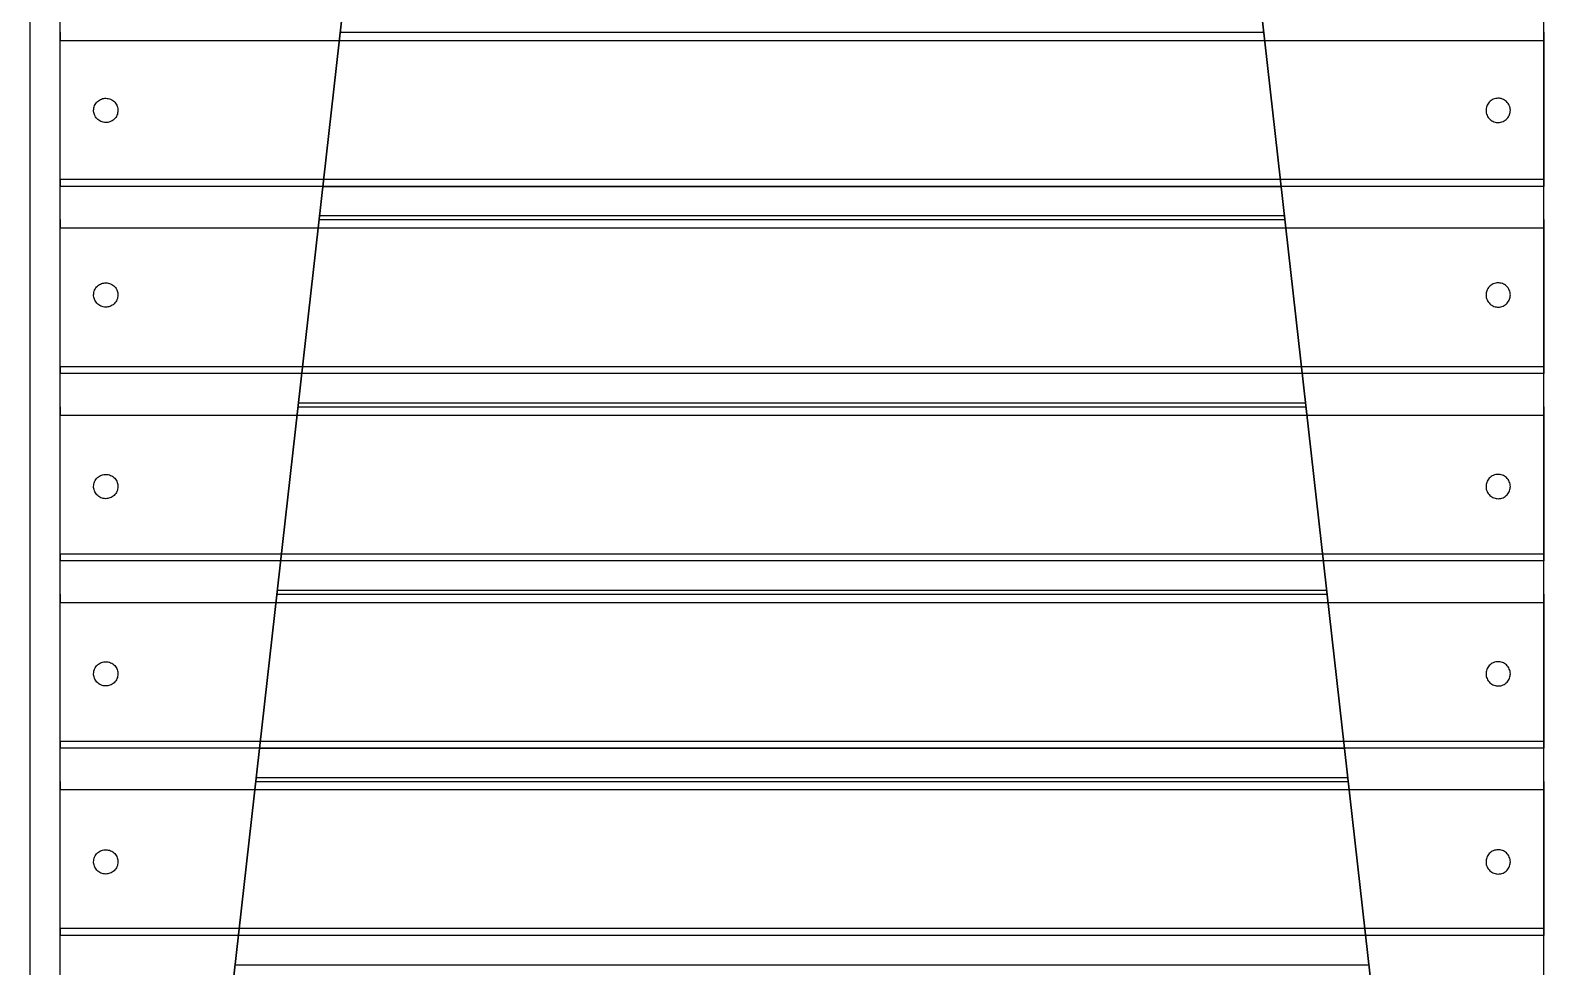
# Model space of a CAD drawing. Header units: millimetres. Extents: x 10366 to 28454, y 24552 to 29702.
# Drawn here: x 26973.8 to 27366, y 27792.8 to 28035.4 of the extents above; entities that cross this region are included whole.
import ezdxf

# ---------------------------------------------------------------- set-up
doc = ezdxf.new("R2010")
doc.units = ezdxf.units.MM
doc.header["$LTSCALE"] = 3
doc.layers.add('DomyÅ›lny', color=7, linetype='Continuous')

msp = doc.modelspace()

# ---------------------------------------------------------------- linework, layer by layer
at = {"layer": 'DomyÅ›lny'}
for p, q in [((26973.81, 27500.32), (26973.81, 28274.08)), ((26973.81, 27500.32), (26973.81, 28210.43)), ((26981.57, 27500.32), (26981.57, 28209.11)), ((27366.05, 27500.32), (27366.05, 28209.11)), ((26994.81, 27509.2), (27067.52, 28153.73)), ((27067.48, 28153.39), (26994.81, 27509.2)), ((27352.8, 27509.2), (27280.09, 28153.73)), ((27280.13, 28153.39), (27352.8, 27509.2)), ((27054.11, 28034.9), (27293.5, 28034.9)), ((26981.56, 27996.85), (26981.56, 28032.77)), ((26981.56, 28032.77), (27366.05, 28032.77)), ((27366.05, 28032.77), (27366.05, 27996.85)), ((26981.56, 27996.85), (27366.05, 27996.85)), ((27366.05, 27994.98), (26981.56, 27994.98)), ((27049.61, 27994.98), (27298, 27994.98)), ((27048.64, 27986.38), (27298.97, 27986.38)), ((27048.76, 27987.42), (27298.85, 27987.42)), ((27048.76, 27987.41), (27298.85, 27987.41)), ((26981.56, 27984.25), (27366.05, 27984.25)), ((26981.56, 27948.33), (26981.56, 27984.25)), ((27366.05, 27984.25), (27366.05, 27948.33)), ((26981.56, 27948.33), (27366.05, 27948.33)), ((27366.05, 27946.46), (26981.56, 27946.46)), ((26981.56, 27899.81), (26981.56, 27935.73)), ((26981.56, 27935.73), (27366.05, 27935.73)), ((27043.17, 27937.86), (27304.44, 27937.86)), ((27043.28, 27938.9), (27304.33, 27938.9)), ((27043.28, 27938.89), (27304.33, 27938.89)), ((27366.05, 27935.73), (27366.05, 27899.81)), ((26981.56, 27899.81), (27366.05, 27899.81)), ((27366.05, 27897.94), (26981.56, 27897.94)), ((27037.69, 27889.34), (27309.92, 27889.34)), ((27037.81, 27890.38), (27309.8, 27890.38)), ((27037.81, 27890.37), (27309.8, 27890.37)), ((26981.56, 27851.29), (26981.56, 27887.21)), ((26981.56, 27887.21), (27366.05, 27887.21)), ((27366.05, 27887.21), (27366.05, 27851.29)), ((26981.56, 27851.29), (27366.05, 27851.29)), ((27366.05, 27849.42), (26981.56, 27849.42)), ((27033.19, 27849.42), (27314.42, 27849.42)), ((27032.34, 27841.86), (27315.28, 27841.86)), ((27032.34, 27841.85), (27315.28, 27841.85)), ((26981.56, 27802.77), (26981.56, 27838.69)), ((26981.56, 27838.69), (27366.05, 27838.69)), ((27032.22, 27840.82), (27315.39, 27840.82)), ((27366.05, 27838.69), (27366.05, 27802.77)), ((26981.56, 27802.77), (27366.05, 27802.77)), ((27366.05, 27800.9), (26981.56, 27800.9)), ((27026.86, 27793.34), (27320.75, 27793.34)), ((27026.86, 27793.33), (27320.75, 27793.33))]:
    msp.add_line(p, q, dxfattribs=at)
for points in [[(26981.56, 28034.9, 0), (26981.56, 28034.87, 0), (26981.56, 28034.77, 0), (26981.56, 28034.34, 0), (26981.56, 28032.77, 0)], [(27366.05, 28034.9, 0), (27366.05, 28034.87, 0), (27366.05, 28034.77, 0), (27366.05, 28034.34, 0), (27366.05, 28032.77, 0)], [(26981.56, 27996.85, 0), (26981.56, 27995.46, 0), (26981.56, 27995.08, 0), (26981.56, 27994.99, 0), (26981.56, 27994.98, 0), (26981.56, 27994.98, 0), (26981.56, 27994.98, 0), (26981.56, 27994.98, 0), (26981.56, 27994.98, 0), (26981.56, 27994.98, 0), (26981.56, 27994.98, 0), (26981.56, 27994.98, 0), (26981.56, 27994.98, 0), (26981.56, 27994.98, 0), (26981.56, 27994.98, 0), (26981.56, 27994.98, 0), (26981.56, 27994.98, 0), (26981.56, 27994.98, 0), (26981.56, 27994.98, 0), (26981.56, 27994.98, 0), (26981.56, 27994.98, 0), (26981.56, 27994.98, 0), (26981.56, 27994.98, 0)], [(27366.05, 27996.85, 0), (27366.05, 27995.46, 0), (27366.05, 27995.08, 0), (27366.05, 27994.99, 0), (27366.05, 27994.98, 0), (27366.05, 27994.98, 0), (27366.05, 27994.98, 0), (27366.05, 27994.98, 0), (27366.05, 27994.98, 0), (27366.05, 27994.98, 0), (27366.05, 27994.98, 0), (27366.05, 27994.98, 0), (27366.05, 27994.98, 0), (27366.05, 27994.98, 0), (27366.05, 27994.98, 0), (27366.05, 27994.98, 0), (27366.05, 27994.98, 0), (27366.05, 27994.98, 0), (27366.05, 27994.98, 0), (27366.05, 27994.98, 0), (27366.05, 27994.98, 0), (27366.05, 27994.98, 0), (27366.05, 27994.98, 0)], [(26981.56, 27986.38, 0), (26981.56, 27986.35, 0), (26981.56, 27986.25, 0), (26981.56, 27985.82, 0), (26981.56, 27984.25, 0)], [(27366.05, 27986.38, 0), (27366.05, 27986.35, 0), (27366.05, 27986.25, 0), (27366.05, 27985.82, 0), (27366.05, 27984.25, 0)], [(26981.56, 27948.33, 0), (26981.56, 27946.94, 0), (26981.56, 27946.56, 0), (26981.56, 27946.47, 0), (26981.56, 27946.46, 0), (26981.56, 27946.46, 0), (26981.56, 27946.46, 0), (26981.56, 27946.46, 0), (26981.56, 27946.46, 0), (26981.56, 27946.46, 0), (26981.56, 27946.46, 0), (26981.56, 27946.46, 0), (26981.56, 27946.46, 0), (26981.56, 27946.46, 0), (26981.56, 27946.46, 0), (26981.56, 27946.46, 0), (26981.56, 27946.46, 0), (26981.56, 27946.46, 0), (26981.56, 27946.46, 0), (26981.56, 27946.46, 0), (26981.56, 27946.46, 0), (26981.56, 27946.46, 0), (26981.56, 27946.46, 0)], [(27366.05, 27948.33, 0), (27366.05, 27946.94, 0), (27366.05, 27946.56, 0), (27366.05, 27946.47, 0), (27366.05, 27946.46, 0), (27366.05, 27946.46, 0), (27366.05, 27946.46, 0), (27366.05, 27946.46, 0), (27366.05, 27946.46, 0), (27366.05, 27946.46, 0), (27366.05, 27946.46, 0), (27366.05, 27946.46, 0), (27366.05, 27946.46, 0), (27366.05, 27946.46, 0), (27366.05, 27946.46, 0), (27366.05, 27946.46, 0), (27366.05, 27946.46, 0), (27366.05, 27946.46, 0), (27366.05, 27946.46, 0), (27366.05, 27946.46, 0), (27366.05, 27946.46, 0), (27366.05, 27946.46, 0), (27366.05, 27946.46, 0)], [(26981.56, 27937.86, 0), (26981.56, 27937.83, 0), (26981.56, 27937.73, 0), (26981.56, 27937.3, 0), (26981.56, 27935.73, 0)], [(27366.05, 27937.86, 0), (27366.05, 27937.83, 0), (27366.05, 27937.73, 0), (27366.05, 27937.3, 0), (27366.05, 27935.73, 0)], [(26981.56, 27899.81, 0), (26981.56, 27898.42, 0), (26981.56, 27898.04, 0), (26981.56, 27897.95, 0), (26981.56, 27897.94, 0), (26981.56, 27897.94, 0), (26981.56, 27897.94, 0), (26981.56, 27897.94, 0), (26981.56, 27897.94, 0), (26981.56, 27897.94, 0), (26981.56, 27897.94, 0), (26981.56, 27897.94, 0), (26981.56, 27897.94, 0), (26981.56, 27897.94, 0), (26981.56, 27897.94, 0), (26981.56, 27897.94, 0), (26981.56, 27897.94, 0), (26981.56, 27897.94, 0), (26981.56, 27897.94, 0), (26981.56, 27897.94, 0), (26981.56, 27897.94, 0), (26981.56, 27897.94, 0), (26981.56, 27897.94, 0)], [(27366.05, 27899.81, 0), (27366.05, 27898.42, 0), (27366.05, 27898.04, 0), (27366.05, 27897.95, 0), (27366.05, 27897.94, 0), (27366.05, 27897.94, 0), (27366.05, 27897.94, 0), (27366.05, 27897.94, 0), (27366.05, 27897.94, 0), (27366.05, 27897.94, 0), (27366.05, 27897.94, 0), (27366.05, 27897.94, 0), (27366.05, 27897.94, 0), (27366.05, 27897.94, 0), (27366.05, 27897.94, 0), (27366.05, 27897.94, 0), (27366.05, 27897.94, 0), (27366.05, 27897.94, 0), (27366.05, 27897.94, 0), (27366.05, 27897.94, 0), (27366.05, 27897.94, 0), (27366.05, 27897.94, 0), (27366.05, 27897.94, 0)], [(26981.56, 27889.34, 0), (26981.56, 27889.31, 0), (26981.56, 27889.21, 0), (26981.56, 27888.78, 0), (26981.56, 27887.21, 0)], [(27366.05, 27889.34, 0), (27366.05, 27889.31, 0), (27366.05, 27889.21, 0), (27366.05, 27888.78, 0), (27366.05, 27887.21, 0)], [(26981.56, 27851.29, 0), (26981.56, 27849.9, 0), (26981.56, 27849.52, 0), (26981.56, 27849.43, 0), (26981.56, 27849.42, 0), (26981.56, 27849.42, 0), (26981.56, 27849.42, 0), (26981.56, 27849.42, 0), (26981.56, 27849.42, 0), (26981.56, 27849.42, 0), (26981.56, 27849.42, 0), (26981.56, 27849.42, 0), (26981.56, 27849.42, 0), (26981.56, 27849.42, 0), (26981.56, 27849.42, 0), (26981.56, 27849.42, 0), (26981.56, 27849.42, 0), (26981.56, 27849.42, 0), (26981.56, 27849.42, 0), (26981.56, 27849.42, 0), (26981.56, 27849.42, 0), (26981.56, 27849.42, 0), (26981.56, 27849.42, 0)], [(27366.05, 27851.29, 0), (27366.05, 27849.9, 0), (27366.05, 27849.52, 0), (27366.05, 27849.43, 0), (27366.05, 27849.42, 0), (27366.05, 27849.42, 0), (27366.05, 27849.42, 0), (27366.05, 27849.42, 0), (27366.05, 27849.42, 0), (27366.05, 27849.42, 0), (27366.05, 27849.42, 0), (27366.05, 27849.42, 0), (27366.05, 27849.42, 0), (27366.05, 27849.42, 0), (27366.05, 27849.42, 0), (27366.05, 27849.42, 0), (27366.05, 27849.42, 0), (27366.05, 27849.42, 0), (27366.05, 27849.42, 0), (27366.05, 27849.42, 0), (27366.05, 27849.42, 0), (27366.05, 27849.42, 0), (27366.05, 27849.42, 0)], [(26981.56, 27840.82, 0), (26981.56, 27840.79, 0), (26981.56, 27840.69, 0), (26981.56, 27840.26, 0), (26981.56, 27838.69, 0)], [(27366.05, 27840.82, 0), (27366.05, 27840.79, 0), (27366.05, 27840.69, 0), (27366.05, 27840.26, 0), (27366.05, 27838.69, 0)], [(26981.56, 27802.77, 0), (26981.56, 27801.38, 0), (26981.56, 27801, 0), (26981.56, 27800.91, 0), (26981.56, 27800.9, 0), (26981.56, 27800.9, 0), (26981.56, 27800.9, 0), (26981.56, 27800.9, 0), (26981.56, 27800.9, 0), (26981.56, 27800.9, 0), (26981.56, 27800.9, 0), (26981.56, 27800.9, 0), (26981.56, 27800.9, 0), (26981.56, 27800.9, 0), (26981.56, 27800.9, 0), (26981.56, 27800.9, 0), (26981.56, 27800.9, 0), (26981.56, 27800.9, 0), (26981.56, 27800.9, 0), (26981.56, 27800.9, 0), (26981.56, 27800.9, 0), (26981.56, 27800.9, 0), (26981.56, 27800.9, 0)], [(27366.05, 27802.77, 0), (27366.05, 27801.38, 0), (27366.05, 27801, 0), (27366.05, 27800.91, 0), (27366.05, 27800.9, 0), (27366.05, 27800.9, 0), (27366.05, 27800.9, 0), (27366.05, 27800.9, 0), (27366.05, 27800.9, 0), (27366.05, 27800.9, 0), (27366.05, 27800.9, 0), (27366.05, 27800.9, 0), (27366.05, 27800.9, 0), (27366.05, 27800.9, 0), (27366.05, 27800.9, 0), (27366.05, 27800.9, 0), (27366.05, 27800.9, 0), (27366.05, 27800.9, 0), (27366.05, 27800.9, 0), (27366.05, 27800.9, 0), (27366.05, 27800.9, 0), (27366.05, 27800.9, 0), (27366.05, 27800.9, 0)]]:
    msp.add_polyline3d(points, dxfattribs=at)
for points in [[(26990.27, 28014.13, 0), (26990.23, 28014.41, 0), (26990.22, 28014.7, 0), (26990.24, 28015, 0), (26990.29, 28015.31, 0), (26990.37, 28015.61, 0), (26990.48, 28015.91, 0), (26990.63, 28016.2, 0), (26990.8, 28016.47, 0), (26991, 28016.73, 0), (26991.23, 28016.96, 0), (26991.47, 28017.17, 0), (26991.73, 28017.34, 0), (26992.01, 28017.49, 0), (26992.28, 28017.61, 0), (26992.56, 28017.7, 0), (26992.84, 28017.76, 0), (26993.12, 28017.79, 0), (26993.41, 28017.8, 0), (26993.71, 28017.78, 0), (26994.02, 28017.74, 0), (26994.33, 28017.65, 0), (26994.63, 28017.54, 0), (26994.92, 28017.4, 0), (26995.19, 28017.22, 0), (26995.45, 28017.02, 0), (26995.68, 28016.8, 0), (26995.89, 28016.55, 0), (26996.06, 28016.29, 0), (26996.21, 28016.02, 0), (26996.33, 28015.74, 0), (26996.42, 28015.47, 0), (26996.48, 28015.19, 0), (26996.51, 28014.91, 0), (26996.52, 28014.62, 0), (26996.5, 28014.32, 0), (26996.45, 28014.01, 0), (26996.37, 28013.71, 0), (26996.26, 28013.41, 0), (26996.12, 28013.12, 0), (26995.94, 28012.84, 0), (26995.74, 28012.59, 0), (26995.52, 28012.36, 0), (26995.27, 28012.15, 0), (26995.01, 28011.97, 0), (26994.74, 28011.83, 0), (26994.46, 28011.71, 0), (26994.18, 28011.62, 0), (26993.9, 28011.56, 0), (26993.62, 28011.53, 0), (26993.33, 28011.52, 0), (26993.03, 28011.53, 0), (26992.72, 28011.58, 0), (26992.42, 28011.66, 0), (26992.12, 28011.78, 0), (26991.83, 28011.92, 0), (26991.55, 28012.09, 0), (26991.3, 28012.29, 0), (26991.06, 28012.52, 0), (26990.86, 28012.76, 0), (26990.68, 28013.03, 0), (26990.53, 28013.3, 0), (26990.42, 28013.57, 0), (26990.33, 28013.85, 0)], [(27357.34, 28014.13, 0), (27357.38, 28014.41, 0), (27357.39, 28014.7, 0), (27357.37, 28015, 0), (27357.32, 28015.31, 0), (27357.24, 28015.61, 0), (27357.13, 28015.91, 0), (27356.98, 28016.2, 0), (27356.81, 28016.47, 0), (27356.61, 28016.73, 0), (27356.38, 28016.96, 0), (27356.13, 28017.17, 0), (27355.87, 28017.34, 0), (27355.6, 28017.49, 0), (27355.32, 28017.61, 0), (27355.04, 28017.7, 0), (27354.77, 28017.76, 0), (27354.49, 28017.79, 0), (27354.19, 28017.8, 0), (27353.89, 28017.78, 0), (27353.59, 28017.74, 0), (27353.28, 28017.65, 0), (27352.98, 28017.54, 0), (27352.69, 28017.4, 0), (27352.42, 28017.22, 0), (27352.16, 28017.02, 0), (27351.93, 28016.8, 0), (27351.72, 28016.55, 0), (27351.55, 28016.29, 0), (27351.4, 28016.02, 0), (27351.28, 28015.74, 0), (27351.19, 28015.47, 0), (27351.13, 28015.19, 0), (27351.1, 28014.91, 0), (27351.09, 28014.62, 0), (27351.11, 28014.32, 0), (27351.15, 28014.01, 0), (27351.23, 28013.71, 0), (27351.35, 28013.41, 0), (27351.49, 28013.12, 0), (27351.67, 28012.84, 0), (27351.87, 28012.59, 0), (27352.09, 28012.36, 0), (27352.34, 28012.15, 0), (27352.6, 28011.97, 0), (27352.87, 28011.83, 0), (27353.15, 28011.71, 0), (27353.43, 28011.62, 0), (27353.7, 28011.56, 0), (27353.99, 28011.53, 0), (27354.28, 28011.52, 0), (27354.58, 28011.53, 0), (27354.89, 28011.58, 0), (27355.19, 28011.66, 0), (27355.49, 28011.78, 0), (27355.78, 28011.92, 0), (27356.06, 28012.09, 0), (27356.31, 28012.29, 0), (27356.54, 28012.52, 0), (27356.75, 28012.76, 0), (27356.93, 28013.03, 0), (27357.08, 28013.3, 0), (27357.19, 28013.57, 0), (27357.28, 28013.85, 0)], [(26990.27, 27966.31, 0), (26990.23, 27966.59, 0), (26990.22, 27966.88, 0), (26990.24, 27967.18, 0), (26990.29, 27967.49, 0), (26990.37, 27967.79, 0), (26990.48, 27968.09, 0), (26990.63, 27968.38, 0), (26990.8, 27968.66, 0), (26991, 27968.91, 0), (26991.23, 27969.14, 0), (26991.47, 27969.35, 0), (26991.73, 27969.53, 0), (26992.01, 27969.67, 0), (26992.28, 27969.79, 0), (26992.56, 27969.88, 0), (26992.84, 27969.94, 0), (26993.12, 27969.98, 0), (26993.41, 27969.98, 0), (26993.71, 27969.97, 0), (26994.02, 27969.92, 0), (26994.33, 27969.84, 0), (26994.63, 27969.73, 0), (26994.92, 27969.58, 0), (26995.19, 27969.41, 0), (26995.45, 27969.21, 0), (26995.68, 27968.98, 0), (26995.89, 27968.74, 0), (26996.06, 27968.48, 0), (26996.21, 27968.2, 0), (26996.33, 27967.93, 0), (26996.42, 27967.65, 0), (26996.48, 27967.37, 0), (26996.51, 27967.09, 0), (26996.52, 27966.8, 0), (26996.5, 27966.5, 0), (26996.45, 27966.19, 0), (26996.37, 27965.89, 0), (26996.26, 27965.59, 0), (26996.12, 27965.3, 0), (26995.94, 27965.03, 0), (26995.74, 27964.77, 0), (26995.52, 27964.54, 0), (26995.27, 27964.33, 0), (26995.01, 27964.16, 0), (26994.74, 27964.01, 0), (26994.46, 27963.89, 0), (26994.18, 27963.8, 0), (26993.9, 27963.74, 0), (26993.62, 27963.71, 0), (26993.33, 27963.7, 0), (26993.03, 27963.72, 0), (26992.72, 27963.77, 0), (26992.42, 27963.85, 0), (26992.12, 27963.96, 0), (26991.83, 27964.1, 0), (26991.55, 27964.28, 0), (26991.3, 27964.48, 0), (26991.06, 27964.7, 0), (26990.86, 27964.95, 0), (26990.68, 27965.21, 0), (26990.53, 27965.48, 0), (26990.42, 27965.76, 0), (26990.33, 27966.03, 0)], [(27357.34, 27966.31, 0), (27357.38, 27966.59, 0), (27357.39, 27966.88, 0), (27357.37, 27967.18, 0), (27357.32, 27967.49, 0), (27357.24, 27967.79, 0), (27357.13, 27968.09, 0), (27356.98, 27968.38, 0), (27356.81, 27968.66, 0), (27356.61, 27968.91, 0), (27356.38, 27969.14, 0), (27356.13, 27969.35, 0), (27355.87, 27969.53, 0), (27355.6, 27969.67, 0), (27355.32, 27969.79, 0), (27355.04, 27969.88, 0), (27354.77, 27969.94, 0), (27354.49, 27969.98, 0), (27354.19, 27969.98, 0), (27353.89, 27969.97, 0), (27353.59, 27969.92, 0), (27353.28, 27969.84, 0), (27352.98, 27969.73, 0), (27352.69, 27969.58, 0), (27352.42, 27969.41, 0), (27352.16, 27969.21, 0), (27351.93, 27968.98, 0), (27351.72, 27968.74, 0), (27351.55, 27968.48, 0), (27351.4, 27968.2, 0), (27351.28, 27967.93, 0), (27351.19, 27967.65, 0), (27351.13, 27967.37, 0), (27351.1, 27967.09, 0), (27351.09, 27966.8, 0), (27351.11, 27966.5, 0), (27351.15, 27966.19, 0), (27351.23, 27965.89, 0), (27351.35, 27965.59, 0), (27351.49, 27965.3, 0), (27351.67, 27965.03, 0), (27351.87, 27964.77, 0), (27352.09, 27964.54, 0), (27352.34, 27964.33, 0), (27352.6, 27964.16, 0), (27352.87, 27964.01, 0), (27353.15, 27963.89, 0), (27353.43, 27963.8, 0), (27353.7, 27963.74, 0), (27353.99, 27963.71, 0), (27354.28, 27963.7, 0), (27354.58, 27963.72, 0), (27354.89, 27963.77, 0), (27355.19, 27963.85, 0), (27355.49, 27963.96, 0), (27355.78, 27964.1, 0), (27356.06, 27964.28, 0), (27356.31, 27964.48, 0), (27356.54, 27964.7, 0), (27356.75, 27964.95, 0), (27356.93, 27965.21, 0), (27357.08, 27965.48, 0), (27357.19, 27965.76, 0), (27357.28, 27966.03, 0)], [(26990.27, 27916.69, 0), (26990.23, 27916.97, 0), (26990.22, 27917.26, 0), (26990.24, 27917.56, 0), (26990.29, 27917.86, 0), (26990.37, 27918.17, 0), (26990.48, 27918.47, 0), (26990.63, 27918.76, 0), (26990.8, 27919.03, 0), (26991, 27919.29, 0), (26991.23, 27919.52, 0), (26991.47, 27919.72, 0), (26991.73, 27919.9, 0), (26992.01, 27920.05, 0), (26992.28, 27920.17, 0), (26992.56, 27920.25, 0), (26992.84, 27920.31, 0), (26993.12, 27920.35, 0), (26993.41, 27920.36, 0), (26993.71, 27920.34, 0), (26994.02, 27920.29, 0), (26994.33, 27920.21, 0), (26994.63, 27920.1, 0), (26994.92, 27919.96, 0), (26995.19, 27919.78, 0), (26995.45, 27919.58, 0), (26995.68, 27919.36, 0), (26995.89, 27919.11, 0), (26996.06, 27918.85, 0), (26996.21, 27918.58, 0), (26996.33, 27918.3, 0), (26996.42, 27918.02, 0), (26996.48, 27917.75, 0), (26996.51, 27917.47, 0), (26996.52, 27917.17, 0), (26996.5, 27916.87, 0), (26996.45, 27916.57, 0), (26996.37, 27916.26, 0), (26996.26, 27915.96, 0), (26996.12, 27915.67, 0), (26995.94, 27915.4, 0), (26995.74, 27915.14, 0), (26995.52, 27914.91, 0), (26995.27, 27914.71, 0), (26995.01, 27914.53, 0), (26994.74, 27914.38, 0), (26994.46, 27914.27, 0), (26994.18, 27914.18, 0), (26993.9, 27914.12, 0), (26993.62, 27914.08, 0), (26993.33, 27914.07, 0), (26993.03, 27914.09, 0), (26992.72, 27914.14, 0), (26992.42, 27914.22, 0), (26992.12, 27914.33, 0), (26991.83, 27914.48, 0), (26991.55, 27914.65, 0), (26991.3, 27914.85, 0), (26991.06, 27915.08, 0), (26990.86, 27915.32, 0), (26990.68, 27915.58, 0), (26990.53, 27915.85, 0), (26990.42, 27916.13, 0), (26990.33, 27916.41, 0)], [(27357.34, 27916.69, 0), (27357.38, 27916.97, 0), (27357.39, 27917.26, 0), (27357.37, 27917.56, 0), (27357.32, 27917.86, 0), (27357.24, 27918.17, 0), (27357.13, 27918.47, 0), (27356.98, 27918.76, 0), (27356.81, 27919.03, 0), (27356.61, 27919.29, 0), (27356.38, 27919.52, 0), (27356.13, 27919.72, 0), (27355.87, 27919.9, 0), (27355.6, 27920.05, 0), (27355.32, 27920.17, 0), (27355.04, 27920.25, 0), (27354.77, 27920.31, 0), (27354.49, 27920.35, 0), (27354.19, 27920.36, 0), (27353.89, 27920.34, 0), (27353.59, 27920.29, 0), (27353.28, 27920.21, 0), (27352.98, 27920.1, 0), (27352.69, 27919.96, 0), (27352.42, 27919.78, 0), (27352.16, 27919.58, 0), (27351.93, 27919.36, 0), (27351.72, 27919.11, 0), (27351.55, 27918.85, 0), (27351.4, 27918.58, 0), (27351.28, 27918.3, 0), (27351.19, 27918.02, 0), (27351.13, 27917.75, 0), (27351.1, 27917.47, 0), (27351.09, 27917.17, 0), (27351.11, 27916.87, 0), (27351.15, 27916.57, 0), (27351.23, 27916.26, 0), (27351.35, 27915.96, 0), (27351.49, 27915.67, 0), (27351.67, 27915.4, 0), (27351.87, 27915.14, 0), (27352.09, 27914.91, 0), (27352.34, 27914.71, 0), (27352.6, 27914.53, 0), (27352.87, 27914.38, 0), (27353.15, 27914.27, 0), (27353.43, 27914.18, 0), (27353.7, 27914.12, 0), (27353.99, 27914.08, 0), (27354.28, 27914.07, 0), (27354.58, 27914.09, 0), (27354.89, 27914.14, 0), (27355.19, 27914.22, 0), (27355.49, 27914.33, 0), (27355.78, 27914.48, 0), (27356.06, 27914.65, 0), (27356.31, 27914.85, 0), (27356.54, 27915.08, 0), (27356.75, 27915.32, 0), (27356.93, 27915.58, 0), (27357.08, 27915.85, 0), (27357.19, 27916.13, 0), (27357.28, 27916.41, 0)], [(26990.27, 27868.16, 0), (26990.23, 27868.44, 0), (26990.22, 27868.73, 0), (26990.24, 27869.03, 0), (26990.29, 27869.34, 0), (26990.37, 27869.64, 0), (26990.48, 27869.94, 0), (26990.63, 27870.23, 0), (26990.8, 27870.51, 0), (26991, 27870.76, 0), (26991.23, 27870.99, 0), (26991.47, 27871.2, 0), (26991.73, 27871.38, 0), (26992.01, 27871.52, 0), (26992.28, 27871.64, 0), (26992.56, 27871.73, 0), (26992.84, 27871.79, 0), (26993.12, 27871.83, 0), (26993.41, 27871.83, 0), (26993.71, 27871.82, 0), (26994.02, 27871.77, 0), (26994.33, 27871.69, 0), (26994.63, 27871.58, 0), (26994.92, 27871.43, 0), (26995.19, 27871.26, 0), (26995.45, 27871.06, 0), (26995.68, 27870.83, 0), (26995.89, 27870.59, 0), (26996.06, 27870.33, 0), (26996.21, 27870.05, 0), (26996.33, 27869.78, 0), (26996.42, 27869.5, 0), (26996.48, 27869.22, 0), (26996.51, 27868.94, 0), (26996.52, 27868.65, 0), (26996.5, 27868.35, 0), (26996.45, 27868.04, 0), (26996.37, 27867.74, 0), (26996.26, 27867.44, 0), (26996.12, 27867.15, 0), (26995.94, 27866.88, 0), (26995.74, 27866.62, 0), (26995.52, 27866.39, 0), (26995.27, 27866.18, 0), (26995.01, 27866.01, 0), (26994.74, 27865.86, 0), (26994.46, 27865.74, 0), (26994.18, 27865.65, 0), (26993.9, 27865.59, 0), (26993.62, 27865.56, 0), (26993.33, 27865.55, 0), (26993.03, 27865.57, 0), (26992.72, 27865.62, 0), (26992.42, 27865.7, 0), (26992.12, 27865.81, 0), (26991.83, 27865.95, 0), (26991.55, 27866.13, 0), (26991.3, 27866.33, 0), (26991.06, 27866.55, 0), (26990.86, 27866.8, 0), (26990.68, 27867.06, 0), (26990.53, 27867.33, 0), (26990.42, 27867.61, 0), (26990.33, 27867.89, 0)], [(27357.34, 27868.16, 0), (27357.38, 27868.44, 0), (27357.39, 27868.73, 0), (27357.37, 27869.03, 0), (27357.32, 27869.34, 0), (27357.24, 27869.64, 0), (27357.13, 27869.94, 0), (27356.98, 27870.23, 0), (27356.81, 27870.51, 0), (27356.61, 27870.76, 0), (27356.38, 27870.99, 0), (27356.13, 27871.2, 0), (27355.87, 27871.38, 0), (27355.6, 27871.52, 0), (27355.32, 27871.64, 0), (27355.04, 27871.73, 0), (27354.77, 27871.79, 0), (27354.49, 27871.83, 0), (27354.19, 27871.83, 0), (27353.89, 27871.82, 0), (27353.59, 27871.77, 0), (27353.28, 27871.69, 0), (27352.98, 27871.58, 0), (27352.69, 27871.43, 0), (27352.42, 27871.26, 0), (27352.16, 27871.06, 0), (27351.93, 27870.83, 0), (27351.72, 27870.59, 0), (27351.55, 27870.33, 0), (27351.4, 27870.05, 0), (27351.28, 27869.78, 0), (27351.19, 27869.5, 0), (27351.13, 27869.22, 0), (27351.1, 27868.94, 0), (27351.09, 27868.65, 0), (27351.11, 27868.35, 0), (27351.15, 27868.04, 0), (27351.23, 27867.74, 0), (27351.35, 27867.44, 0), (27351.49, 27867.15, 0), (27351.67, 27866.88, 0), (27351.87, 27866.62, 0), (27352.09, 27866.39, 0), (27352.34, 27866.18, 0), (27352.6, 27866.01, 0), (27352.87, 27865.86, 0), (27353.15, 27865.74, 0), (27353.43, 27865.65, 0), (27353.7, 27865.59, 0), (27353.99, 27865.56, 0), (27354.28, 27865.55, 0), (27354.58, 27865.57, 0), (27354.89, 27865.62, 0), (27355.19, 27865.7, 0), (27355.49, 27865.81, 0), (27355.78, 27865.95, 0), (27356.06, 27866.13, 0), (27356.31, 27866.33, 0), (27356.54, 27866.55, 0), (27356.75, 27866.8, 0), (27356.93, 27867.06, 0), (27357.08, 27867.33, 0), (27357.19, 27867.61, 0), (27357.28, 27867.89, 0)], [(26990.27, 27819.45, 0), (26990.23, 27819.73, 0), (26990.22, 27820.02, 0), (26990.24, 27820.32, 0), (26990.29, 27820.63, 0), (26990.37, 27820.93, 0), (26990.48, 27821.23, 0), (26990.63, 27821.52, 0), (26990.8, 27821.79, 0), (26991, 27822.05, 0), (26991.23, 27822.28, 0), (26991.47, 27822.49, 0), (26991.73, 27822.66, 0), (26992.01, 27822.81, 0), (26992.28, 27822.93, 0), (26992.56, 27823.02, 0), (26992.84, 27823.08, 0), (26993.12, 27823.11, 0), (26993.41, 27823.12, 0), (26993.71, 27823.1, 0), (26994.02, 27823.05, 0), (26994.33, 27822.97, 0), (26994.63, 27822.86, 0), (26994.92, 27822.72, 0), (26995.19, 27822.54, 0), (26995.45, 27822.34, 0), (26995.68, 27822.12, 0), (26995.89, 27821.87, 0), (26996.06, 27821.61, 0), (26996.21, 27821.34, 0), (26996.33, 27821.06, 0), (26996.42, 27820.78, 0), (26996.48, 27820.51, 0), (26996.51, 27820.23, 0), (26996.52, 27819.94, 0), (26996.5, 27819.64, 0), (26996.45, 27819.33, 0), (26996.37, 27819.03, 0), (26996.26, 27818.73, 0), (26996.12, 27818.44, 0), (26995.94, 27818.16, 0), (26995.74, 27817.91, 0), (26995.52, 27817.67, 0), (26995.27, 27817.47, 0), (26995.01, 27817.29, 0), (26994.74, 27817.15, 0), (26994.46, 27817.03, 0), (26994.18, 27816.94, 0), (26993.9, 27816.88, 0), (26993.62, 27816.84, 0), (26993.33, 27816.83, 0), (26993.03, 27816.85, 0), (26992.72, 27816.9, 0), (26992.42, 27816.98, 0), (26992.12, 27817.09, 0), (26991.83, 27817.24, 0), (26991.55, 27817.41, 0), (26991.3, 27817.61, 0), (26991.06, 27817.84, 0), (26990.86, 27818.08, 0), (26990.68, 27818.34, 0), (26990.53, 27818.62, 0), (26990.42, 27818.89, 0), (26990.33, 27819.17, 0)], [(27357.34, 27819.45, 0), (27357.38, 27819.73, 0), (27357.39, 27820.02, 0), (27357.37, 27820.32, 0), (27357.32, 27820.63, 0), (27357.24, 27820.93, 0), (27357.13, 27821.23, 0), (27356.98, 27821.52, 0), (27356.81, 27821.79, 0), (27356.61, 27822.05, 0), (27356.38, 27822.28, 0), (27356.13, 27822.49, 0), (27355.87, 27822.66, 0), (27355.6, 27822.81, 0), (27355.32, 27822.93, 0), (27355.04, 27823.02, 0), (27354.77, 27823.08, 0), (27354.49, 27823.11, 0), (27354.19, 27823.12, 0), (27353.89, 27823.1, 0), (27353.59, 27823.05, 0), (27353.28, 27822.97, 0), (27352.98, 27822.86, 0), (27352.69, 27822.72, 0), (27352.42, 27822.54, 0), (27352.16, 27822.34, 0), (27351.93, 27822.12, 0), (27351.72, 27821.87, 0), (27351.55, 27821.61, 0), (27351.4, 27821.34, 0), (27351.28, 27821.06, 0), (27351.19, 27820.78, 0), (27351.13, 27820.51, 0), (27351.1, 27820.23, 0), (27351.09, 27819.94, 0), (27351.11, 27819.64, 0), (27351.15, 27819.33, 0), (27351.23, 27819.03, 0), (27351.35, 27818.73, 0), (27351.49, 27818.44, 0), (27351.67, 27818.16, 0), (27351.87, 27817.91, 0), (27352.09, 27817.67, 0), (27352.34, 27817.47, 0), (27352.6, 27817.29, 0), (27352.87, 27817.15, 0), (27353.15, 27817.03, 0), (27353.43, 27816.94, 0), (27353.7, 27816.88, 0), (27353.99, 27816.84, 0), (27354.28, 27816.83, 0), (27354.58, 27816.85, 0), (27354.89, 27816.9, 0), (27355.19, 27816.98, 0), (27355.49, 27817.09, 0), (27355.78, 27817.24, 0), (27356.06, 27817.41, 0), (27356.31, 27817.61, 0), (27356.54, 27817.84, 0), (27356.75, 27818.08, 0), (27356.93, 27818.34, 0), (27357.08, 27818.62, 0), (27357.19, 27818.89, 0), (27357.28, 27819.17, 0)]]:
    msp.add_polyline3d(points, close=True, dxfattribs=at)

doc.saveas('drawing.dxf')
